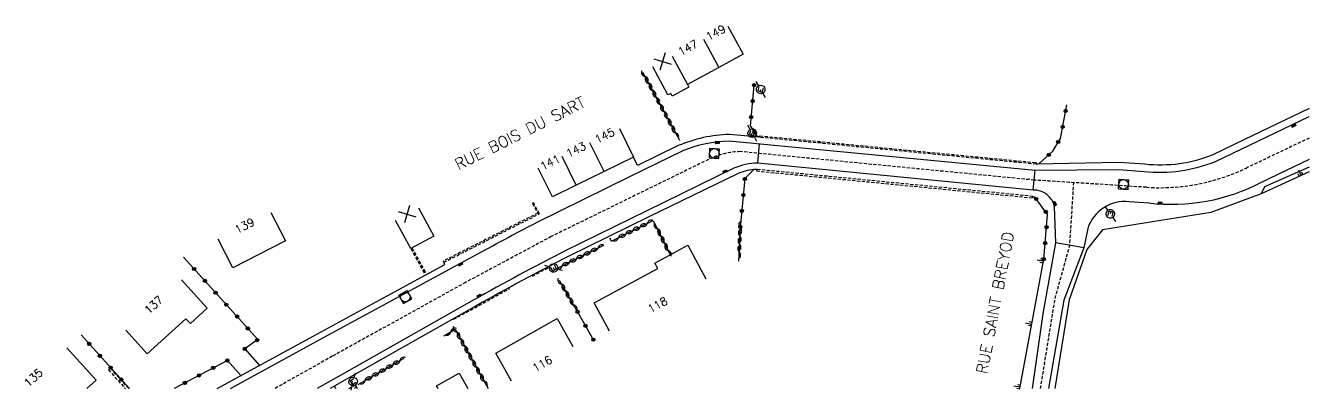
# Model space of a CAD drawing. Header units: millimetres. Extents: x 151000 to 152000, y 127000 to 128000.
# Drawn here: x 151799.6 to 152000, y 126999.7 to 127056.6 of the extents above; entities that cross this region are included whole.
import ezdxf
from ezdxf.enums import TextEntityAlignment as Align

# ---------------------------------------------------------------- set-up
doc = ezdxf.new("R2010")
doc.units = ezdxf.units.MM
doc.linetypes.add('DASHED', pattern=[0.75, 0.5, -0.25])
doc.layers.get('0').update_dxf_attribs({"linetype": 'CONTINUOUS'})
for name, color, linetype in [('W0001', 6, 'DASHED'), ('W0008', 7, 'CONTINUOUS'), ('W0100', 7, 'CONTINUOUS'), ('W0112', 1, 'DASHED'), ('W0211', 2, 'CONTINUOUS'), ('W0310', 3, 'CONTINUOUS'), ('W0322', 7, 'CONTINUOUS'), ('W0330', 7, 'CONTINUOUS'), ('W0334', 7, 'CONTINUOUS'), ('W0400', 7, 'CONTINUOUS'), ('W0420', 7, 'CONTINUOUS'), ('W0471', 7, 'CONTINUOUS'), ('W0989', 7, 'CONTINUOUS'), ('W0991', 7, 'CONTINUOUS'), ('W1102', 7, 'CONTINUOUS')]:
    doc.layers.add(name, color=color, linetype=linetype)
doc.styles.get("Standard").update_dxf_attribs({"font": 'romans.shx', "width": 0.85})

# ---------------------------------------------------------------- blocks, each defined once
blk = doc.blocks.new('t991o')
at = {"color": 0, "linetype": 'Continuous'}
for p, q in [((-1, 1), (1, -1)), ((-1, -1), (1, 1))]:
    blk.add_line(p, q, dxfattribs=at)
blk = doc.blocks.new('T400')
for p, q in [((-0.15, 0.3), (0.15, 0.3)), ((-0.15, -0.25), (-0.15, 0.3)), ((-0.15, 0.15), (0.15, 0.15)), ((-0.15, 0), (0.15, 0)), ((0.15, 0.3), (0.15, -0.25)), ((-0.15, -0.15), (0.15, -0.15)), ((-0.15, -0.25), (-0.15, -0.3)), ((-0.15, -0.3), (0.15, -0.3)), ((0.15, -0.3), (0.15, -0.25))]:
    blk.add_line(p, q)
blk = doc.blocks.new('T420')
for p, q in [((0.75, 0.75), (-0.75, 0.75)), ((-0.75, 0.75), (-0.75, -0.75)), ((0.75, 0.75), (0.75, -0.75)), ((0.75, -0.75), (-0.75, -0.75))]:
    blk.add_line(p, q)
blk.add_ellipse((0, 0), major_axis=(-0.53, 0.53), ratio=1, start_param=3.926991, end_param=10.210176)
blk = doc.blocks.new('T471')
for p, q in [((-0.333334, 0.333334), (-0.333334, -0.333334)), ((-0.333334, 0.333334), (0.333334, 0.333334)), ((-0.333334, 0), (0, 0)), ((0.500001, 0.500001), (1.000002, 1.000002)), ((-0.500001, -0.500001), (-1.000002, -1.000002)), ((-0.333334, -0.333334), (0.333334, -0.333334))]:
    blk.add_line(p, q)
blk.add_ellipse((0, 0), major_axis=(0.471405, 0.471405), ratio=1, start_param=5.4977871438, end_param=11.780972451)
blk = doc.blocks.new('t211o')
at = {"color": 0, "linetype": 'Continuous'}
for p, q in [((-0.29, 0.5), (-0.29, 0)), ((0, 1), (0, 0)), ((0.29, 0.5), (0.29, 0))]:
    blk.add_line(p, q, dxfattribs=at)
blk = doc.blocks.new('t310o')
at = {"color": 0, "linetype": 'Continuous'}
for centre, start, end in [((-0.5, 0.38), 216.8699, 323.1304), ((0.5, -0.37), 36.8699, 143.1303)]:
    blk.add_arc(centre, 0.625, start, end, dxfattribs=at)
blk = doc.blocks.new('t322o')
at = {"color": 0, "linetype": 'Continuous'}
for radius in [0.25, 0.15]:
    blk.add_circle((0, 0), radius, dxfattribs=at)

msp = doc.modelspace()

# ---------------------------------------------------------------- linework, layer by layer
at = {"layer": 'W0001'}
msp.add_lwpolyline([(152000, 127039.1), (151990.19, 127034.42, -0.128224), (151974.56, 127031.41, 0.000395), (151957.05, 127032.53), (151911.16, 127036.98, 0.10849), (151906.19, 127035.77), (151881.63, 127023.73), (151868.25, 127016.57), (151847.44, 127005.04), (151838.43, 127000, 0.047517)], format="xyb", dxfattribs=at)
at = {"layer": 'W0001', "flags": 128}
msp.add_lwpolyline([(151958.03, 127000), (151960.3, 127014.04), (151962.6, 127022.35), (151963.22, 127032.13)], dxfattribs=at)
at = {"layer": 'W0008'}
for points in [[(151831.53, 127000), (151845.62, 127007.69), (151866.98, 127019.3), (151871.41, 127021.69, -0.007972), (151879.45, 127025.98), (151893.99, 127033.15), (151902.22, 127037.15, -0.092435), (151909.4, 127038.67), (151957.21, 127034.08), (151970.2, 127034.19), (151974.2, 127033.89, 0.12362), (151985.35, 127035.45), (152000, 127042.44)], [(152000, 127035.77), (151992.48, 127032.18, -0.15385), (151974.93, 127028.92), (151971.89, 127029.14, 0.357975), (151965.39, 127024.99), (151964.8, 127021.97), (151960.4, 127022.72), (151960.22, 127028.36, 0.36784), (151956.88, 127030.97), (151913.86, 127035.19, 0.102397), (151910.16, 127034.38), (151896.54, 127027.74), (151883.81, 127021.48, 0.011167), (151869.52, 127013.83), (151849.25, 127002.38), (151845.09, 127000, 0.04734)]]:
    msp.add_lwpolyline(points, format="xyb", dxfattribs=at)
for points in [[(151956.76, 127000), (151958.46, 127011.68), (151960.4, 127022.72)], [(151964.8, 127021.97), (151961.67, 127013.8), (151959.29, 127000)]]:
    msp.add_lwpolyline(points, dxfattribs=at)
at = {"layer": 'W0100'}
for points in [[(151909.22, 127056.57), (151911.6, 127052.17), (151907.8, 127050.12), (151902.88, 127047.46), (151903.1, 127047.04), (151900.52, 127045.65), (151900.3, 127046.07), (151899.84, 127045.83), (151897.48, 127050.23)], [(151892.28, 127040.59), (151894.46, 127036.1), (151889.87, 127033.86), (151885.52, 127031.74), (151881.8, 127029.9), (151879.59, 127034.39)], [(151837.84, 127027.5), (151840.11, 127023.05), (151831.9, 127018.86), (151829.63, 127023.31)], [(151860.88, 127028.2), (151863.28, 127023.81), (151859.72, 127021.86), (151857.32, 127026.24)], [(151890.7, 127008.98), (151888.32, 127013.38), (151898.25, 127018.75), (151897.79, 127019.59), (151902.93, 127022.37), (151905.76, 127017.13)], [(151875.43, 127001.16), (151872.96, 127005.51), (151882.54, 127010.93), (151885, 127006.58)], [(151805.98, 127006.38), (151810.54, 127001.3), (151809.09, 127000)], [(151863.97, 127000), (151863.72, 127000.44), (151867.23, 127002.42), (151868.59, 127000)]]:
    msp.add_lwpolyline(points, dxfattribs=at)
at = {"layer": 'W0100', "flags": 128}
msp.add_lwpolyline([(151823.87, 127016.99), (151827.91, 127012.53), (151825.28, 127010.15), (151824.59, 127010.9), (151818.54, 127005.43), (151815.18, 127009.13)], dxfattribs=at)
at = {"layer": 'W0112'}
for points in [[(151914.19, 127039.45), (151957.37, 127035.26), (151957.35, 127035.02), (151914.17, 127039.21)], [(151913.68, 127033.96), (151956.82, 127029.76), (151956.84, 127030), (151913.7, 127034.2)], [(151878.7, 127028.88), (151879.51, 127027.37), (151864.76, 127019.89), (151864.85, 127019.72), (151879.78, 127027.28), (151878.88, 127028.97)]]:
    msp.add_lwpolyline(points, close=True, dxfattribs=at)
for points in [[(151859.88, 127021.95), (151861.97, 127018.15), (151861.81, 127018.06), (151859.72, 127021.86)], [(151878.68, 127017.53), (151881.3, 127018.96)], [(151866.38, 127010.82), (151875.13, 127015.6)], [(151815.66, 127000), (151812.78, 127003.18), (151812.49, 127002.91)], [(151812.49, 127002.91), (151815.12, 127000)], [(151850.04, 127000), (151851.01, 127000.56), (151851.21, 127000.21)], [(151851.21, 127000.21), (151850.84, 127000)]]:
    msp.add_lwpolyline(points, dxfattribs=at)
at = {"layer": 'W0211'}
for points in [[(152000, 127034.57), (151993.01, 127031.49), (151992.46, 127030.38)], [(152000, 127033.83), (151992.46, 127030.38)], [(151954.81, 127000), (151958.53, 127020.21)]]:
    msp.add_lwpolyline(points, dxfattribs=at)
at = {"layer": 'W0310'}
for points in [[(151895.88, 127049.37), (151901.63, 127038.75)], [(151891.02, 127023.01), (151897.55, 127026.24), (151900.17, 127020.88)], [(151911.13, 127025.06), (151910.89, 127019.91)], [(151882.21, 127018.6), (151889.84, 127022.39)], [(151885.74, 127011.98), (151882.9, 127016.85)], [(151864.87, 127008.25), (151866.6, 127009.26), (151871.77, 127000)], [(151851.47, 127000.66), (151858.67, 127004.73)]]:
    msp.add_lwpolyline(points, dxfattribs=at)
at = {"layer": 'W0322', "flags": 128}
for points in [[(151914.17, 127039.21), (151913.78, 127039.37), (151912.72, 127041.02), (151913.31, 127047.35)], [(151913.7, 127034.2), (151913.27, 127034.19), (151911.87, 127032.76), (151911.13, 127025.06)]]:
    msp.add_lwpolyline(points, dxfattribs=at)
at = {"layer": 'W0322'}
for points in [[(151957.35, 127035.02), (151957.81, 127035.14), (151959.95, 127037.05), (151961.13, 127039.04), (151962.13, 127044.26)], [(151958.53, 127020.21), (151959.14, 127027.18), (151957.18, 127029.81), (151956.84, 127030)], [(151824.19, 127020.53), (151835.82, 127007.65), (151833.76, 127006.19)], [(151885.74, 127011.98), (151888.23, 127007.58)], [(151815.77, 127000), (151808.21, 127008.39)], [(151831.05, 127004.4), (151822.74, 127000)], [(151851.19, 127000.2), (151851.3, 127000)]]:
    msp.add_lwpolyline(points, dxfattribs=at)
at = {"layer": 'W0330'}
msp.add_lwpolyline([(151992.46, 127030.38), (151984.62, 127027.5), (151967.68, 127024.77), (151965.27, 127021.7), (151962.51, 127013.84), (151960.26, 127000)], dxfattribs=at)
at = {"layer": 'W0334'}
for points in [[(152000, 127043.71), (151989.9, 127038.85), (151984.91, 127036.46, -0.12345), (151974.3, 127035), (151970.23, 127035.3), (151957.35, 127035.02)], [(151914.17, 127039.21), (151909.44, 127039.67, 0.091794), (151901.47, 127037.92), (151895.1, 127034.8), (151894.46, 127036.1)], [(151913.27, 127034.19, 0.080975), (151910.58, 127033.48), (151896.97, 127026.85), (151884.25, 127020.59, 0.011163), (151870.01, 127012.97), (151849.75, 127001.51), (151847.1, 127000, 0.047294)]]:
    msp.add_lwpolyline(points, format="xyb", dxfattribs=at)
for points in [[(151913.86, 127035.19), (151914.16, 127038.21)], [(151956.88, 127030.97), (151957.21, 127034.08)], [(151891.02, 127023.01), (151890.77, 127023.47)], [(151829.45, 127000), (151845.14, 127008.56), (151856, 127014.47), (151865.03, 127019.39), (151864.85, 127019.72)], [(151833.76, 127006.19), (151836.06, 127003.61)], [(151833.15, 127002.02), (151831.05, 127004.4)], [(151847.76, 127000.38), (151847.95, 127000)]]:
    msp.add_lwpolyline(points, dxfattribs=at)
at = {"layer": 'W1102'}
for p, q in [((151905.42, 127054.52), (151907.8, 127050.12)), ((151900.5, 127051.86), (151902.88, 127047.46))]:
    msp.add_line(p, q, dxfattribs=at)
at = {"layer": 'W1102', "flags": 128}
for points in [[(151889.87, 127033.86), (151887.67, 127038.35)], [(151885.52, 127031.74), (151883.31, 127036.22)]]:
    msp.add_lwpolyline(points, dxfattribs=at)

# ---------------------------------------------------------------- block references
at = {"layer": 'W0211'}
for p, rotation in [((151998.7, 127033.23), 24.55827545269593), ((151958.48, 127019.92), 79.5795205980182), ((151956.67, 127010.08), 79.5795205980182), ((151954.86, 127000.25), 79.5795205980182)]:
    msp.add_blockref('t211o', p, dxfattribs=dict(at, rotation=rotation))
at = {"layer": 'W0310'}
for p, rotation in [((151896.24, 127048.72), 298.415239772183), ((151896.83, 127047.63), 298.415239772183), ((151897.43, 127046.53), 298.415239772183), ((151898.02, 127045.43), 298.415239772183), ((151898.62, 127044.33), 298.415239772183), ((151899.21, 127043.23), 298.415239772183), ((151899.81, 127042.13), 298.415239772183), ((151900.4, 127041.03), 298.415239772183), ((151900.99, 127039.93), 298.415239772183), ((151894.38, 127024.67), 26.3075896315403), ((151895.5, 127025.22), 26.3075896315403), ((151896.62, 127025.78), 26.3075896315403), ((151898.19, 127024.92), 296.104286462865), ((151911.07, 127023.81), 267.299790146264), ((151911.13, 127025.06), 267.299790146264), ((151892.14, 127023.56), 26.3075896315403), ((151893.26, 127024.12), 26.3075896315403), ((151898.74, 127023.8), 296.104286462865), ((151899.29, 127022.68), 296.104286462865), ((151911.01, 127022.56), 267.299790146264), ((151885.57, 127020.27), 26.4450258574073), ((151886.69, 127020.82), 26.4450258574073), ((151887.81, 127021.38), 26.4450258574073), ((151888.93, 127021.94), 26.4450258574073), ((151899.84, 127021.55), 296.104286462865), ((151910.96, 127021.32), 267.299790146264), ((151883.33, 127019.15), 26.4450258574073), ((151884.45, 127019.71), 26.4450258574073), ((151883.22, 127016.3), 120.334219224553), ((151883.85, 127015.22), 120.334219224553), ((151884.48, 127014.14), 120.334219224553), ((151885.11, 127013.06), 120.334219224553), ((151865.95, 127008.88), 30.12058127584789), ((151866.84, 127008.82), 299.179138319785), ((151867.45, 127007.73), 299.179138319785), ((151868.06, 127006.63), 299.179138319785), ((151858, 127004.35), 29.4687488320191), ((151868.67, 127005.54), 299.179138319785), ((151869.28, 127004.45), 299.179138319785), ((151854.74, 127002.51), 29.4687488320191), ((151855.83, 127003.12), 29.4687488320191), ((151856.92, 127003.74), 29.4687488320191), ((151869.89, 127003.36), 299.179138319785), ((151870.5, 127002.27), 299.179138319785), ((151852.56, 127001.28), 29.4687488320191), ((151853.65, 127001.89), 29.4687488320191), ((151871.11, 127001.18), 299.179138319785)]:
    msp.add_blockref('t310o', p, dxfattribs=dict(at, rotation=rotation))
at = {"layer": 'W0322'}
for p in [(151913.31, 127047.35), (151833.76, 127006.19)]:
    msp.add_blockref('t322o', p, dxfattribs=at)
for p, rotation in [((151913.08, 127044.86), 84.5930690865677), ((151961.95, 127043.31), 79.18615823176171), ((151912.84, 127042.37), 84.5930690865677), ((151961.48, 127040.85), 79.18615823176171), ((151913.34, 127040.06), 122.916611789744), ((151959.32, 127036.49), 41.7183849124196), ((151960.79, 127038.48), 59.3780464698354), ((151911.86, 127032.7), 264.5301595061426), ((151911.62, 127030.21), 264.5301595061426), ((151957.35, 127029.59), 126.684179064214), ((151911.39, 127027.72), 264.5301595061426), ((151958.84, 127027.58), 126.684179064214), ((151911.15, 127025.23), 264.5301595061426), ((151958.97, 127025.19), 84.99745929871251), ((151958.75, 127022.7), 84.99745929871251), ((151825.86, 127018.67), 312.0846874024592), ((151958.53, 127020.21), 84.99745929871251), ((151827.54, 127016.82), 312.0846874024592), ((151829.21, 127014.96), 312.0846874024592), ((151830.89, 127013.1), 312.0846874024592), ((151832.57, 127011.25), 312.0846874024592), ((151885.74, 127011.98), 299.44147118269), ((151834.24, 127009.39), 312.0846874024592), ((151886.97, 127009.81), 299.44147118269), ((151809.48, 127006.98), 132.028203547928), ((151835.7, 127007.56), 215.3484460669276), ((151888.2, 127007.63), 299.44147118269), ((151811.15, 127005.12), 132.028203547928), ((151812.83, 127003.27), 132.028203547928), ((151828.84, 127003.23), 207.90133354797), ((151831.05, 127004.4), 207.90133354797), ((151814.5, 127001.41), 132.028203547928), ((151824.42, 127000.89), 207.90133354797), ((151826.63, 127002.06), 207.90133354797)]:
    msp.add_blockref('t322o', p, dxfattribs=dict(at, rotation=rotation))
at = {"layer": 'W0400'}
for p, rotation in [((151997.55, 127041.06), 295.381369290174), ((151907.54, 127038.4), 266.473713226978), ((151908.75, 127033.87), 289.967408948276), ((151960.26, 127028.86), 210.666392093273), ((151976.67, 127028.94), 267.640249420828), ((151867.45, 127019.39), 298.782021366981), ((151870.35, 127014.48), 298.782021366981)]:
    msp.add_blockref('T400', p, dxfattribs=dict(at, rotation=rotation))
at = {"layer": 'W0420'}
for p, rotation in [((151907.11, 127036.7), 176.473713226978), ((151971, 127031.88), 175.784172699425), ((151858.84, 127014.28), 208.688826776586)]:
    msp.add_blockref('T420', p, dxfattribs=dict(at, rotation=rotation))
at = {"layer": 'W0471'}
for p, rotation in [((151914.33, 127046.67), 73.84174822926158), ((151913, 127039.87), 73.84174822926158), ((151968.92, 127027.27), 259.073920035145), ((151881.99, 127018.83), 120.334219224553), ((151850.69, 127001.1), 30.06315079660051)]:
    msp.add_blockref('T471', p, dxfattribs=dict(at, rotation=rotation))
at = {"layer": 'W0991'}
for p, rotation in [((151898.99, 127051.05), 298.2426533025385), ((151859.1, 127027.22), 298.7382799878502)]:
    msp.add_blockref('t991o', p, dxfattribs=dict(at, rotation=rotation))

# ---------------------------------------------------------------- texts
at = {"layer": 'W0989'}
for s, rotation, p in [('RUE BOIS DU SART', 26.5548, (151876.75, 127039.85)), ('RUE SAINT BREYOD', 79.1568, (151950.93, 127013.4))]:
    msp.add_text(s, height=1.75, rotation=rotation, dxfattribs=at).set_placement(p, align=Align.MIDDLE)
at = {"layer": 'W0991'}
for s, rotation, p in [('149', 28.3682, (151907.32, 127055.54)), ('147', 28.3963, (151902.96, 127053.19)), ('145', 25.9599, (151889.97, 127039.47)), ('143', 26.0152, (151885.49, 127037.29)), ('141', 26.2874, (151881.45, 127035.3)), ('139', 27.0742, (151833.73, 127025.41)), ('137', 42.1429, (151819.53, 127013.06)), ('118', 28.4247, (151898.23, 127013.06)), ('116', 29.5131, (151880.21, 127003.87)), ('135', 41.9373, (151800.77, 127001.7))]:
    msp.add_text(s, height=1.25, rotation=rotation, dxfattribs=at).set_placement(p, align=Align.MIDDLE)

doc.saveas('drawing.dxf')
